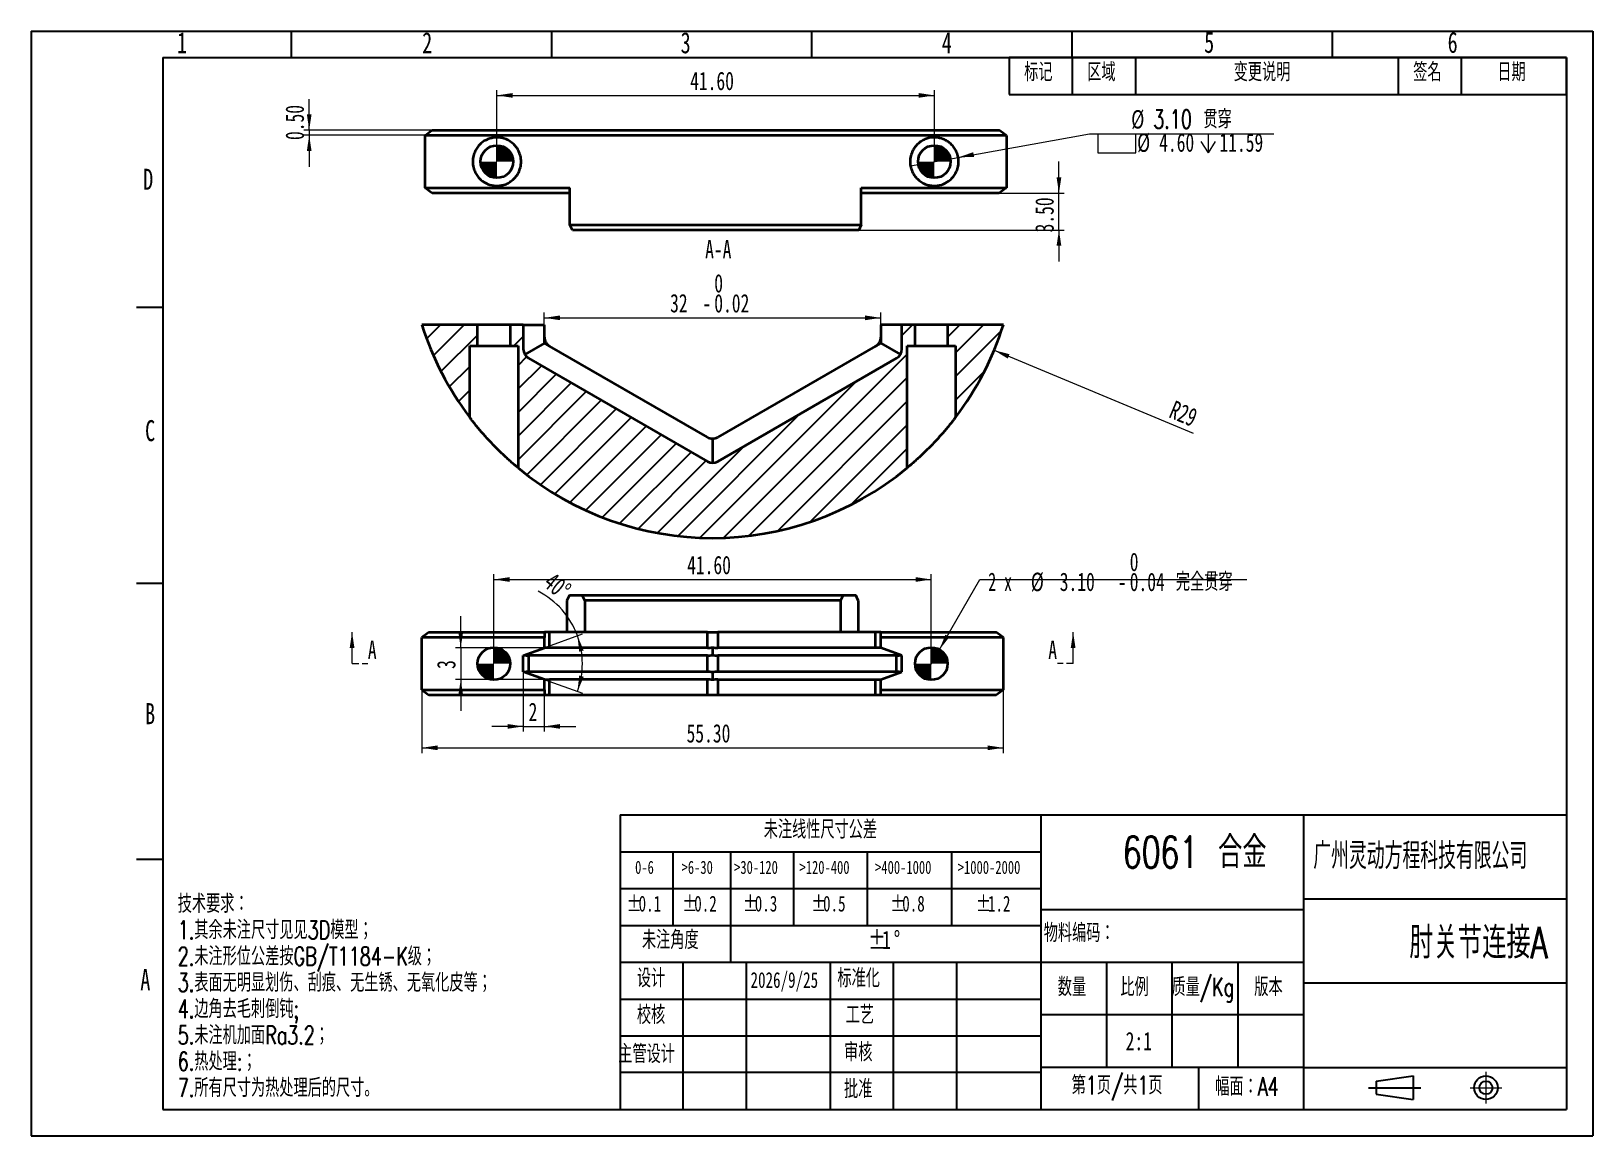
# Model space of a CAD drawing. Header units: millimetres. Extents: x 0 to 297, y 0 to 210.
import ezdxf

# ---------------------------------------------------------------- set-up
doc = ezdxf.new("R2010")
doc.units = ezdxf.units.MM
for name, pattern in [('SLD-中心线', [34.29, 30.48, -1.27, 1.27, -1.27]), ('SLD-实线', [0]), ('SLD-虚线', [1.905, 1.27, -0.635])]:
    doc.linetypes.add(name, pattern=pattern)
for name, color, linetype in [('中心线层', 1, 'SLD-中心线'), ('剖面线层', 133, 'SLD-实线'), ('尺寸线层', 83, 'SLD-实线'), ('文本', 7, 'SLD-实线'), ('细实线层', 7, 'SLD-实线')]:
    doc.layers.add(name, color=color, linetype=linetype)
doc.layers.add('粗实线层', color=7, linetype='SLD-实线', lineweight=35)
doc.styles.add('SLDTEXTSTYLE0', font='TXT', dxfattribs={"width": 0.7, "bigfont": 'bigfont'})
doc.styles.add('SLDTEXTSTYLE1', font='TXT', dxfattribs={"width": 0.7})
doc.styles.add('SLDTEXTSTYLE2', font='TXT', dxfattribs={"width": 0.616621, "bigfont": 'bigfont'})
doc.styles.add('SLDTEXTSTYLE3', font='TXT', dxfattribs={"width": 0.633333})
doc.dimstyles.new('SLDDIMSTYLE0', dxfattribs={"dimtxt": 3.5, "dimasz": 3, "dimexe": 0, "dimexo": 0.0625, "dimgap": 0.875, "dimtad": 0, "dimtih": 1, "dimtoh": 1, "dimlfac": 0.5, "dimrnd": 1e-09, "dimzin": 4, "dimdsep": 46, "dimtxsty": 'SLDTEXTSTYLE1', "dimblk1": 'NONE', "dimsah": 1, "dimcen": 0, "dimadec": 0, "dimazin": 1, "dimtol": 1, "dimtm": 0.04, "dimtfac": 1, "dimtmove": 0, "dimatfit": 3, "dimldrblk": 'NONE', "dimfxl": 0, "dimfrac": 2, "dimtolj": 1, "dimtzin": 0, "dimarcsym": 0})
doc.dimstyles.new('SLDDIMSTYLE1', dxfattribs={"dimtxt": 3.5, "dimasz": 3, "dimexe": 0, "dimexo": 0.0625, "dimgap": 0.875, "dimtad": 2, "dimlfac": 0.5, "dimrnd": 1e-09, "dimzin": 4, "dimdsep": 46, "dimtxsty": 'SLDTEXTSTYLE1', "dimsah": 1, "dimcen": 0.09, "dimadec": 0, "dimazin": 1, "dimtfac": 1, "dimtofl": 0, "dimtmove": 0, "dimatfit": 3, "dimfxl": 0, "dimfrac": 2, "dimtolj": 1, "dimtzin": 12, "dimarcsym": 0})
doc.dimstyles.new('SLDDIMSTYLE2', dxfattribs={"dimtxt": 3.5, "dimasz": 3, "dimexe": 0, "dimexo": 0.0625, "dimgap": 0.875, "dimtad": 2, "dimlfac": 0.5, "dimrnd": 1e-09, "dimzin": 12, "dimdsep": 46, "dimtxsty": 'SLDTEXTSTYLE1', "dimsah": 1, "dimcen": 0.09, "dimadec": 0, "dimazin": 3, "dimtfac": 1, "dimtmove": 0, "dimatfit": 0, "dimfxl": 0, "dimfrac": 2, "dimtolj": 1, "dimtzin": 12, "dimarcsym": 0})
doc.dimstyles.new('SLDDIMSTYLE3', dxfattribs={"dimtxt": 3.5, "dimasz": 3, "dimexe": 0, "dimexo": 0.0625, "dimgap": 0.875, "dimtad": 2, "dimdec": 4, "dimlfac": 0.5, "dimzin": 12, "dimdsep": 46, "dimtxsty": 'SLDTEXTSTYLE1', "dimsah": 1, "dimcen": 0.09, "dimazin": 3, "dimtfac": 1, "dimtofl": 0, "dimtmove": 0, "dimatfit": 3, "dimfxl": 0, "dimfrac": 2, "dimtolj": 1, "dimtzin": 12, "dimarcsym": 0})
doc.dimstyles.new('SLDDIMSTYLE4', dxfattribs={"dimtxt": 3.5, "dimasz": 3, "dimexe": 0, "dimexo": 0.0625, "dimgap": 0.875, "dimtad": 0, "dimtih": 1, "dimtoh": 1, "dimlfac": 0.5, "dimrnd": 1e-09, "dimzin": 4, "dimdsep": 46, "dimtxsty": 'SLDTEXTSTYLE1', "dimblk1": 'NONE', "dimsah": 1, "dimcen": 0, "dimadec": 0, "dimazin": 1, "dimtfac": 1, "dimtmove": 0, "dimatfit": 3, "dimldrblk": 'NONE', "dimfxl": 0, "dimfrac": 2, "dimtolj": 1, "dimtzin": 12, "dimarcsym": 0})
doc.dimstyles.new('SLDDIMSTYLE5', dxfattribs={"dimtxt": 3.5, "dimasz": 3, "dimexe": 0, "dimexo": 0.0625, "dimgap": 0.875, "dimtad": 2, "dimlfac": 0.5, "dimrnd": 1e-09, "dimzin": 4, "dimdsep": 46, "dimtxsty": 'SLDTEXTSTYLE1', "dimsah": 1, "dimcen": 0.09, "dimadec": 0, "dimazin": 1, "dimtfac": 1, "dimtmove": 0, "dimatfit": 0, "dimfxl": 0, "dimfrac": 2, "dimtolj": 1, "dimtzin": 12, "dimarcsym": 0})
doc.dimstyles.new('SLDDIMSTYLE6', dxfattribs={"dimtxt": 3.5, "dimasz": 3, "dimexe": 0, "dimexo": 0.0625, "dimgap": 0.875, "dimtad": 2, "dimlfac": 0.5, "dimrnd": 1e-09, "dimzin": 0, "dimdsep": 46, "dimtxsty": 'SLDTEXTSTYLE1', "dimsah": 1, "dimcen": 0.09, "dimadec": 0, "dimazin": 0, "dimtfac": 1, "dimtmove": 0, "dimatfit": 0, "dimfxl": 0, "dimfrac": 2, "dimtolj": 1, "dimtzin": 12, "dimarcsym": 0})
doc.dimstyles.new('SLDDIMSTYLE7', dxfattribs={"dimtxt": 3.5, "dimasz": 3, "dimexe": 0, "dimexo": 0.0625, "dimgap": 0.875, "dimtad": 2, "dimlfac": 0.5, "dimrnd": 1e-09, "dimzin": 12, "dimdsep": 46, "dimtxsty": 'SLDTEXTSTYLE1', "dimsah": 1, "dimcen": 0, "dimadec": 0, "dimazin": 3, "dimtfac": 1, "dimtofl": 0, "dimtmove": 0, "dimatfit": 3, "dimfxl": 0, "dimfrac": 2, "dimtolj": 1, "dimtzin": 12, "dimarcsym": 0})
doc.dimstyles.new('SLDDIMSTYLE8', dxfattribs={"dimtxt": 3.5, "dimasz": 3, "dimexe": 0, "dimexo": 0.0625, "dimgap": 0.875, "dimtad": 2, "dimlfac": 0.5, "dimrnd": 1e-09, "dimzin": 12, "dimdsep": 46, "dimtxsty": 'SLDTEXTSTYLE1', "dimsah": 1, "dimcen": 0.09, "dimadec": 0, "dimazin": 3, "dimtol": 1, "dimtm": 0.02, "dimtfac": 1, "dimtofl": 0, "dimtmove": 0, "dimatfit": 3, "dimfxl": 0, "dimfrac": 2, "dimtolj": 1, "dimarcsym": 0})

# ---------------------------------------------------------------- blocks, each defined once
blk = doc.blocks.new('SW_TABLEANNOTATION_0')
at = {"color": 0}
for p, q in [((0, 0), (0, -7)), ((0, 0), (12, 0)), ((0, 0), (0, -7)), ((106, 0), (0, 0)), ((12, 0), (12, -7)), ((12, 0), (24, 0)), ((24, 0), (24, -7)), ((24, 0), (74, 0)), ((74, 0), (74, -7)), ((74, 0), (86, 0)), ((86, 0), (86, -7)), ((86, 0), (106, 0)), ((106, 0), (106, -7)), ((106, -7), (106, 0)), ((0, -7), (12, -7)), ((0, -7), (106, -7)), ((12, -7), (24, -7)), ((24, -7), (74, -7)), ((74, -7), (86, -7)), ((86, -7), (106, -7))]:
    blk.add_line(p, q, dxfattribs=at)
at = {"color": 0, "char_height": 3.5, "attachment_point": 1, "style": 'SLDTEXTSTYLE0'}
for s, insert in [('标记', (2.85, -1.01)), ('区域', (14.85, -1.01)), ('变更说明', (42.7, -1.01)), ('签名', (76.85, -1.01)), ('日期', (92.85, -1.01))]:
    blk.add_mtext(s, dxfattribs=dict(at, insert=insert))
blk = doc.blocks.new('SW_TABLEANNOTATION_1')
at = {"color": 0}
for p, q in [((0, 0), (0, -7)), ((0, 0), (5, 0)), ((5, 0), (10, 0)), ((10, 0), (21, 0)), ((21, 0), (33, 0)), ((33, 0), (47, 0)), ((47, 0), (63, 0)), ((63, 0), (80, 0)), ((80, 0), (80, -7)), ((0, -7), (0, -14)), ((0, -7), (5, -7)), ((5, -7), (10, -7)), ((10, -7), (10, -14)), ((10, -7), (21, -7)), ((21, -7), (21, -14)), ((21, -7), (33, -7)), ((33, -7), (33, -14)), ((33, -7), (47, -7)), ((47, -7), (47, -14)), ((47, -7), (63, -7)), ((63, -7), (63, -14)), ((63, -7), (80, -7)), ((80, -7), (80, -14)), ((0, -14), (0, -21)), ((0, -14), (5, -14)), ((5, -14), (10, -14)), ((10, -14), (10, -21)), ((10, -14), (21, -14)), ((21, -14), (21, -21)), ((21, -14), (33, -14)), ((33, -14), (33, -21)), ((33, -14), (47, -14)), ((47, -14), (47, -21)), ((47, -14), (63, -14)), ((63, -14), (63, -21)), ((63, -14), (80, -14)), ((80, -14), (80, -21)), ((0, -21), (0, -28)), ((0, -21), (5, -21)), ((5, -21), (10, -21)), ((10, -21), (21, -21)), ((21, -21), (21, -28)), ((21, -21), (21, -28)), ((21, -21), (33, -21)), ((33, -21), (47, -21)), ((47, -21), (63, -21)), ((63, -21), (80, -21)), ((80, -21), (80, -28)), ((0, -28), (5, -28)), ((5, -28), (10, -28)), ((10, -28), (21, -28)), ((21, -28), (33, -28)), ((33, -28), (47, -28)), ((47, -28), (63, -28)), ((63, -28), (80, -28))]:
    blk.add_line(p, q, dxfattribs=at)
at = {"color": 0, "attachment_point": 1}
for s, insert, char_height, style in [('未注线性尺寸公差', (27.32, -1.01), 3.5, 'SLDTEXTSTYLE0'), ('0-6', (2.85, -8.72), 2.5, 'SLDTEXTSTYLE1'), ('>6-30', (11.69, -8.72), 2.5, 'SLDTEXTSTYLE1'), ('>30-120', (21.68, -8.72), 2.5, 'SLDTEXTSTYLE1'), ('>120-400', (34.12, -8.72), 2.5, 'SLDTEXTSTYLE1'), ('>400-1000', (48.5, -8.72), 2.5, 'SLDTEXTSTYLE1'), ('>1000-2000', (64.22, -8.72), 2.5, 'SLDTEXTSTYLE1'), ('%%p', (1.25, -15.37), 3, 'SLDTEXTSTYLE1'), ('0.1', (3.52, -15.37), 3, 'SLDTEXTSTYLE1'), ('%%p', (11.84, -15.37), 3, 'SLDTEXTSTYLE1'), ('0.2', (14.1, -15.37), 3, 'SLDTEXTSTYLE1'), ('%%p', (23.34, -15.37), 3, 'SLDTEXTSTYLE1'), ('0.3', (25.61, -15.37), 3, 'SLDTEXTSTYLE1'), ('%%p', (36.34, -15.37), 3, 'SLDTEXTSTYLE1'), ('0.5', (38.6, -15.37), 3, 'SLDTEXTSTYLE1'), ('%%p', (51.4, -15.37), 3, 'SLDTEXTSTYLE1'), ('0.8', (53.66, -15.37), 3, 'SLDTEXTSTYLE1'), ('%%p', (67.69, -15.37), 3, 'SLDTEXTSTYLE1'), ('1.2', (69.96, -15.37), 3, 'SLDTEXTSTYLE1'), ('未注角度', (4.16, -22.01), 3.5, 'SLDTEXTSTYLE0'), ('%%p', (47.19, -22.01), 3.5, 'SLDTEXTSTYLE1'), ('1', (49.84, -22.01), 3.5, 'SLDTEXTSTYLE1'), ('%%d', (52.04, -22.01), 3.5, 'SLDTEXTSTYLE1')]:
    blk.add_mtext(s, dxfattribs=dict(at, insert=insert, char_height=char_height, style=style))
blk = doc.blocks.new('_D')
at = {"layer": '尺寸线层', "linetype": 'SLD-实线', "lineweight": 18}
for p, q in [((172.75, 92.44), (180.43, 105.74)), ((180.43, 105.74), (231.21, 105.74)), ((169.64, 87.08), (172.75, 92.44))]:
    blk.add_line(p, q, dxfattribs=at)
blk.add_solid([(172.75, 92.44), (174.64, 94.82), (173.86, 95.27)], dxfattribs=at)
at = {"layer": '尺寸线层', "linetype": 'SLD-实线', "lineweight": 18, "char_height": 3.5, "attachment_point": 1}
for s, insert, style in [('0', (208.93, 110.86), 'SLDTEXTSTYLE1'), ('2 x', (182.02, 107.08), 'SLDTEXTSTYLE3'), ('%%c', (190.12, 107.06), 'SLDTEXTSTYLE1'), ('3.10', (195.62, 107.08), 'SLDTEXTSTYLE1'), ('0.04', (208.93, 107.06), 'SLDTEXTSTYLE1'), ('完全贯穿', (217.71, 107.08), 'SLDTEXTSTYLE0'), ('-', (206.67, 107.06), 'SLDTEXTSTYLE1')]:
    blk.add_mtext(s, dxfattribs=dict(at, insert=insert, style=style))
blk = doc.blocks.new('_None')
blk = doc.blocks.new('_D_1')
at = {"layer": '尺寸线层', "linetype": 'SLD-实线', "lineweight": 18}
for p, q in [((74.29, 84.76), (74.29, 72.76)), ((184.89, 84.76), (184.89, 72.76)), ((74.29, 73.76), (184.89, 73.76))]:
    blk.add_line(p, q, dxfattribs=at)
for points in [[(74.29, 73.76), (77.29, 73.31), (77.29, 74.21)], [(184.89, 73.76), (181.89, 74.21), (181.89, 73.31)]]:
    blk.add_solid(points, dxfattribs=at)
at = {"layer": '尺寸线层', "linetype": 'SLD-实线', "lineweight": 18, "insert": (124.64, 78.27), "char_height": 3.5, "attachment_point": 1, "style": 'SLDTEXTSTYLE1'}
blk.add_mtext('55.30', dxfattribs=at)
blk = doc.blocks.new('_D_2')
at = {"layer": '尺寸线层', "linetype": 'SLD-实线', "lineweight": 18}
for p, q in [((81.69, 92.76), (81.69, 98.76)), ((98.59, 92.76), (80.69, 92.76)), ((81.69, 92.76), (81.69, 86.76)), ((98.59, 86.76), (80.69, 86.76)), ((81.69, 86.76), (81.69, 80.76))]:
    blk.add_line(p, q, dxfattribs=at)
for points in [[(81.69, 92.76), (82.14, 95.76), (81.24, 95.76)], [(81.69, 86.76), (81.24, 83.76), (82.14, 83.76)]]:
    blk.add_solid(points, dxfattribs=at)
at = {"layer": '尺寸线层', "linetype": 'SLD-实线', "lineweight": 18, "insert": (77.18, 88.76), "char_height": 3.5, "attachment_point": 1, "rotation": 90, "style": 'SLDTEXTSTYLE1'}
blk.add_mtext('3', dxfattribs=at)
blk = doc.blocks.new('_D_3')
at = {"layer": '尺寸线层', "linetype": 'SLD-实线', "lineweight": 18}
for p, q in [((97.59, 92.76), (104.84, 95.4)), ((97.59, 86.76), (104.84, 84.12))]:
    blk.add_line(p, q, dxfattribs=at)
for start, end in [(20, 62.8783), (340, 20)]:
    blk.add_arc((89.35, 89.76), 15.48, start, end, dxfattribs=at)
for points in [[(103.9, 95.05), (104.21, 92.04), (105.08, 92.26)], [(103.9, 84.46), (105.08, 87.26), (104.21, 87.48)]]:
    blk.add_solid(points, dxfattribs=at)
at = {"layer": '尺寸线层', "linetype": 'SLD-实线', "lineweight": 18, "insert": (99.44, 107.35), "char_height": 3.5, "attachment_point": 1, "rotation": 320.5832, "style": 'SLDTEXTSTYLE1'}
blk.add_mtext('40°', dxfattribs=at)
blk = doc.blocks.new('_D_4')
at = {"layer": '尺寸线层', "linetype": 'SLD-实线', "lineweight": 18}
for p, q in [((93.59, 88.21), (93.59, 76.83)), ((97.59, 86.76), (97.59, 76.83)), ((93.59, 77.83), (87.59, 77.83)), ((93.59, 77.83), (97.59, 77.83)), ((97.59, 77.83), (103.59, 77.83))]:
    blk.add_line(p, q, dxfattribs=at)
for points in [[(93.59, 77.83), (90.59, 78.28), (90.59, 77.38)], [(97.59, 77.83), (100.59, 77.38), (100.59, 78.28)]]:
    blk.add_solid(points, dxfattribs=at)
at = {"layer": '尺寸线层', "linetype": 'SLD-实线', "lineweight": 18, "insert": (94.59, 82.34), "char_height": 3.5, "attachment_point": 1, "style": 'SLDTEXTSTYLE1'}
blk.add_mtext('2', dxfattribs=at)
blk = doc.blocks.new('_D_5')
at = {"layer": '尺寸线层', "linetype": 'SLD-实线', "lineweight": 18}
for p, q in [((87.99, 89.76), (87.99, 106.76)), ((87.99, 105.76), (171.19, 105.76)), ((171.19, 89.76), (171.19, 106.76))]:
    blk.add_line(p, q, dxfattribs=at)
for points in [[(87.99, 105.76), (90.99, 105.31), (90.99, 106.21)], [(171.19, 105.76), (168.19, 106.21), (168.19, 105.31)]]:
    blk.add_solid(points, dxfattribs=at)
at = {"layer": '尺寸线层', "linetype": 'SLD-实线', "lineweight": 18, "insert": (124.75, 110.27), "char_height": 3.5, "attachment_point": 1, "style": 'SLDTEXTSTYLE1'}
blk.add_mtext('41.60', dxfattribs=at)
blk = doc.blocks.new('SW_DOWELSYMBOL_0')
at = {"layer": '剖面线层'}
h = blk.add_hatch(color=256, dxfattribs=at)
edge = h.paths.add_edge_path(flags=0)
edge.add_arc((0, 0), 3.1, 0, 90)
edge.add_line((0, 3.1), (0, 0))
edge.add_line((0, 0), (3.1, 0))
h = blk.add_hatch(color=256, dxfattribs=at)
edge = h.paths.add_edge_path(flags=0)
edge.add_arc((0, 0), 3.1, 180, 270)
edge.add_line((0, -3.1), (0, 0))
edge.add_line((0, 0), (-3.1, 0))
at = {"color": 0, "linetype": 'Continuous', "lineweight": 0}
blk.add_circle((0, 0), 3.1, dxfattribs=at)
blk = doc.blocks.new('SW_DOWELSYMBOL_1')
at = {"layer": '剖面线层'}
h = blk.add_hatch(color=256, dxfattribs=at)
edge = h.paths.add_edge_path(flags=0)
edge.add_arc((0, 0), 3.1, 0, 90)
edge.add_line((0, 3.1), (0, 0))
edge.add_line((0, 0), (3.1, 0))
h = blk.add_hatch(color=256, dxfattribs=at)
edge = h.paths.add_edge_path(flags=0)
edge.add_arc((0, 0), 3.1, 180, 270)
edge.add_line((0, -3.1), (0, 0))
edge.add_line((0, 0), (-3.1, 0))
at = {"color": 0, "linetype": 'Continuous', "lineweight": 0}
blk.add_circle((0, 0), 3.1, dxfattribs=at)
blk = doc.blocks.new('SW_SYMBOL_HOLE_SPOT')
at = {"layer": '尺寸线层', "color": 0, "linetype": 'SLD-实线', "lineweight": 18}
for p, q in [((0, 875), (0, 75)), ((1600, 75), (1600, 875)), ((0, 75), (1600, 75))]:
    blk.add_line(p, q, dxfattribs=at)
blk = doc.blocks.new('SW_SYMBOL_HOLE_DEPTH')
at = {"layer": '尺寸线层', "color": 0, "linetype": 'SLD-实线', "lineweight": 18}
for p, q in [((0, 875), (800, 875)), ((400, 875), (400, 75)), ((100, 555), (400, 75)), ((700, 555), (400, 75))]:
    blk.add_line(p, q, dxfattribs=at)
blk = doc.blocks.new('_D_6')
at = {"layer": '尺寸线层', "linetype": 'SLD-实线', "lineweight": 18}
for p, q in [((176.29, 186.02), (201.26, 190.52)), ((201.26, 190.52), (236.35, 190.52)), ((167.24, 184.39), (176.29, 186.02))]:
    blk.add_line(p, q, dxfattribs=at)
blk.add_solid([(176.29, 186.02), (179.33, 186.11), (179.17, 187)], dxfattribs=at)
at = {"layer": '尺寸线层', "linetype": 'SLD-实线', "lineweight": 18, "xscale": 0.004511737089201878, "yscale": 0.004511737089201878, "zscale": 0.004511737089201878}
for name, p in [('SW_SYMBOL_HOLE_SPOT', (202.85, 186.56)), ('SW_SYMBOL_HOLE_DEPTH', (222.02, 186.56))]:
    blk.add_blockref(name, p, dxfattribs=at)
at = {"layer": '尺寸线层', "linetype": 'SLD-实线', "lineweight": 18, "char_height": 3.5, "attachment_point": 1}
for s, insert, style in [('%%c', (209.22, 195), 'SLDTEXTSTYLE1'), ('3.10 贯穿', (213.41, 195.03), 'SLDTEXTSTYLE0'), ('%%c', (210.34, 190.57), 'SLDTEXTSTYLE1'), ('4.60', (214.53, 190.59), 'SLDTEXTSTYLE1'), ('11.59', (225.99, 190.59), 'SLDTEXTSTYLE1')]:
    blk.add_mtext(s, dxfattribs=dict(at, insert=insert, style=style))
blk = doc.blocks.new('_D_7')
at = {"layer": '尺寸线层', "linetype": 'SLD-实线', "lineweight": 18}
for p, q in [((88.57, 185.21), (88.57, 198.8)), ((88.57, 197.8), (171.77, 197.8)), ((171.77, 185.21), (171.77, 198.8))]:
    blk.add_line(p, q, dxfattribs=at)
for points in [[(88.57, 197.8), (91.57, 197.35), (91.57, 198.25)], [(171.77, 197.8), (168.77, 198.25), (168.77, 197.35)]]:
    blk.add_solid(points, dxfattribs=at)
at = {"layer": '尺寸线层', "linetype": 'SLD-实线', "lineweight": 18, "insert": (125.32, 202.31), "char_height": 3.5, "attachment_point": 1, "style": 'SLDTEXTSTYLE1'}
blk.add_mtext('41.60', dxfattribs=at)
blk = doc.blocks.new('_D_8')
at = {"layer": '尺寸线层', "linetype": 'SLD-实线', "lineweight": 18}
for p, q in [((195.47, 179.21), (195.47, 185.21)), ((184.08, 179.21), (196.47, 179.21)), ((195.47, 172.21), (195.47, 179.21)), ((157.38, 172.21), (196.47, 172.21)), ((195.47, 172.21), (195.47, 166.21))]:
    blk.add_line(p, q, dxfattribs=at)
for points in [[(195.47, 179.21), (195.92, 182.21), (195.02, 182.21)], [(195.47, 172.21), (195.02, 169.21), (195.92, 169.21)]]:
    blk.add_solid(points, dxfattribs=at)
at = {"layer": '尺寸线层', "linetype": 'SLD-实线', "lineweight": 18, "insert": (190.96, 171.75), "char_height": 3.5, "attachment_point": 1, "rotation": 90, "style": 'SLDTEXTSTYLE1'}
blk.add_mtext('3.50', dxfattribs=at)
blk = doc.blocks.new('_D_9')
at = {"layer": '尺寸线层', "linetype": 'SLD-实线', "lineweight": 18}
for p, q in [((52.87, 191.21), (52.87, 197.09)), ((76.25, 191.21), (51.87, 191.21)), ((74.87, 190.21), (51.87, 190.21)), ((52.87, 191.21), (52.87, 190.21)), ((52.87, 190.21), (52.87, 184.21))]:
    blk.add_line(p, q, dxfattribs=at)
for points in [[(52.87, 191.21), (53.32, 194.21), (52.42, 194.21)], [(52.87, 190.21), (52.42, 187.21), (53.32, 187.21)]]:
    blk.add_solid(points, dxfattribs=at)
at = {"layer": '尺寸线层', "linetype": 'SLD-实线', "lineweight": 18, "insert": (48.36, 189.32), "char_height": 3.5, "attachment_point": 1, "rotation": 90, "style": 'SLDTEXTSTYLE1'}
blk.add_mtext('0.50', dxfattribs=at)
blk = doc.blocks.new('SW_DOWELSYMBOL_2')
at = {"layer": '剖面线层'}
h = blk.add_hatch(color=256, dxfattribs=at)
edge = h.paths.add_edge_path(flags=0)
edge.add_arc((0, 0), 3.1, 0, 90)
edge.add_line((0, 3.1), (0, 0))
edge.add_line((0, 0), (3.1, 0))
h = blk.add_hatch(color=256, dxfattribs=at)
edge = h.paths.add_edge_path(flags=0)
edge.add_arc((0, 0), 3.1, 180, 270)
edge.add_line((0, -3.1), (0, 0))
edge.add_line((0, 0), (-3.1, 0))
at = {"color": 0, "linetype": 'Continuous', "lineweight": 0}
blk.add_circle((0, 0), 3.1, dxfattribs=at)
blk = doc.blocks.new('SW_DOWELSYMBOL_3')
at = {"layer": '剖面线层'}
h = blk.add_hatch(color=256, dxfattribs=at)
edge = h.paths.add_edge_path(flags=0)
edge.add_arc((0, 0), 3.1, 0, 90)
edge.add_line((0, 3.1), (0, 0))
edge.add_line((0, 0), (3.1, 0))
h = blk.add_hatch(color=256, dxfattribs=at)
edge = h.paths.add_edge_path(flags=0)
edge.add_arc((0, 0), 3.1, 180, 270)
edge.add_line((0, -3.1), (0, 0))
edge.add_line((0, 0), (-3.1, 0))
at = {"color": 0, "linetype": 'Continuous', "lineweight": 0}
blk.add_circle((0, 0), 3.1, dxfattribs=at)
blk = doc.blocks.new('_D_10')
at = {"layer": '尺寸线层', "linetype": 'SLD-实线', "lineweight": 18}
blk.add_line((183.13, 149.34), (221.01, 133.56), dxfattribs=at)
blk.add_solid([(183.13, 149.34), (185.73, 147.77), (186.07, 148.6)], dxfattribs=at)
at = {"layer": '尺寸线层', "linetype": 'SLD-实线', "lineweight": 18, "insert": (217.53, 139.89), "char_height": 3.5, "attachment_point": 1, "rotation": 337.3798, "style": 'SLDTEXTSTYLE1'}
blk.add_mtext('R29', dxfattribs=at)
blk = doc.blocks.new('_D_11')
at = {"layer": '尺寸线层', "linetype": 'SLD-实线', "lineweight": 18}
for p, q in [((97.59, 154.16), (97.59, 156.51)), ((97.59, 155.51), (161.59, 155.51)), ((161.59, 154.16), (161.59, 156.51))]:
    blk.add_line(p, q, dxfattribs=at)
for points in [[(97.59, 155.51), (100.59, 155.06), (100.59, 155.96)], [(161.59, 155.51), (158.59, 155.96), (158.59, 155.06)]]:
    blk.add_solid(points, dxfattribs=at)
at = {"layer": '尺寸线层', "linetype": 'SLD-实线', "lineweight": 18, "char_height": 3.5, "attachment_point": 1, "style": 'SLDTEXTSTYLE1'}
for s, insert in [('0', (129.91, 163.83)), ('32', (121.51, 160.05)), ('-', (127.64, 160.03)), ('0.02', (129.91, 160.03))]:
    blk.add_mtext(s, dxfattribs=dict(at, insert=insert))

msp = doc.modelspace()

# ---------------------------------------------------------------- hatches: boundary and pattern name
at = {"layer": '剖面线层'}
h = msp.add_hatch(dxfattribs=at)
h.set_pattern_fill('ANSI31', color=256, angle=3e-322, style=0)
edge = h.paths.add_edge_path(flags=0)
edge.add_line((84.89408, 150.15834), (84.89408, 154.15834))
edge.add_line((84.89408, 154.15834), (74.29408, 154.15834))
edge.add_arc((129.59408, 171.64863), 58, 197.5511204, 217.1979335)
edge.add_line((83.39408, 136.58355), (83.39408, 150.15834))
edge.add_line((83.39408, 150.15834), (84.89408, 150.15834))
h = msp.add_hatch(dxfattribs=at)
h.set_pattern_fill('ANSI31', color=256, angle=3e-322, style=0)
edge = h.paths.add_edge_path(flags=0)
edge.add_line((92.59408, 150.15834), (92.59408, 126.9832))
edge.add_arc((129.59408, 171.64863), 58, 230.3622856, 309.6377144)
edge.add_line((166.59408, 126.9832), (166.59408, 150.15834))
edge.add_line((166.59408, 150.15834), (168.09408, 150.15834))
edge.add_line((168.09408, 150.15834), (168.09408, 154.15834))
edge.add_line((168.09408, 154.15834), (165.59408, 154.15834))
edge.add_line((165.59408, 154.15834), (165.59408, 149.54894))
edge.add_arc((163.59408, 149.54894), 2, 300, 360, ccw=False)
edge.add_line((164.59408, 147.81689), (130.59408, 128.18698))
edge.add_arc((129.59408, 129.91903), 2, 240, 300, ccw=False)
edge.add_line((128.59408, 128.18698), (94.59408, 147.81689))
edge.add_arc((95.59408, 149.54894), 2, 180, 240, ccw=False)
edge.add_line((93.59408, 149.54894), (93.59408, 154.15834))
edge.add_line((93.59408, 154.15834), (91.09408, 154.15834))
edge.add_line((91.09408, 154.15834), (91.09408, 150.15834))
edge.add_line((91.09408, 150.15834), (92.59408, 150.15834))
h = msp.add_hatch(dxfattribs=at)
h.set_pattern_fill('ANSI31', color=256, angle=3e-322, style=0)
edge = h.paths.add_edge_path(flags=0)
edge.add_arc((129.59408, 171.64863), 58, 322.8020665, 342.4488796)
edge.add_line((184.89408, 154.15834), (174.29408, 154.15834))
edge.add_line((174.29408, 154.15834), (174.29408, 150.15834))
edge.add_line((174.29408, 150.15834), (175.79408, 150.15834))
edge.add_line((175.79408, 150.15834), (175.79408, 136.58355))

# ---------------------------------------------------------------- linework, layer by layer
for p, q in [((0, 210), (297, 210)), ((0, 210), (0, 0)), ((49.5, 205), (49.5, 210)), ((99, 205), (99, 210)), ((148.5, 205), (148.5, 210)), ((198, 205), (198, 210)), ((247.5, 205), (247.5, 210)), ((297, 210), (297, 0)), ((25, 205), (25, 5)), ((25, 205), (292, 205)), ((292, 205), (292, 5)), ((25, 157.5), (20, 157.5)), ((25, 105), (20, 105)), ((112, 61), (292, 61)), ((112, 61), (112, 5)), ((192, 61), (192, 5)), ((242, 61), (242, 5)), ((25, 52.5), (20, 52.5)), ((292, 45), (242, 45)), ((192, 43), (242, 43)), ((112, 33), (192, 33)), ((124, 5), (124, 33)), ((136, 33), (136, 5)), ((152, 5), (152, 33)), ((164, 5), (164, 33)), ((176, 33), (176, 5)), ((192, 33), (242, 33)), ((204.5, 33), (204.5, 13)), ((217, 13), (217, 33)), ((229.5, 33), (229.5, 13)), ((292, 29), (242, 29)), ((112, 26), (192, 26)), ((242, 23), (192, 23)), ((112, 19), (192, 19)), ((192, 12), (112, 12)), ((242, 13), (192, 13)), ((222, 13), (222, 5)), ((242, 13), (292, 13)), ((254.32626, 9.13429), (264.32626, 9.13429)), ((255.82626, 10.38429), (262.82626, 11.38429)), ((255.82626, 10.38429), (255.82626, 7.88429)), ((262.82626, 11.38429), (262.82626, 6.88429)), ((255.82626, 7.88429), (262.82626, 6.88429)), ((25, 5), (292, 5)), ((0, 0), (297, 0))]:
    msp.add_line(p, q)
for radius in [2.25, 1.25]:
    msp.add_circle((276.68078, 9.13429), radius)
at = {"layer": '中心线层', "linetype": 'SLD-中心线', "lineweight": 18}
for p, q in [((276.68078, 12.13429), (276.68078, 6.13429)), ((273.68078, 9.13429), (279.68078, 9.13429))]:
    msp.add_line(p, q, dxfattribs=at)
at = {"layer": '粗实线层', "linetype": 'SLD-实线', "lineweight": 35}
for p, q in [((185.46714, 190.20534), (74.86714, 190.20534)), ((74.86714, 190.20534), (74.86714, 180.20534)), ((76.24952, 191.20534), (184.08476, 191.20534)), ((185.46714, 190.20534), (185.46714, 180.20534)), ((74.86714, 180.20534), (102.45702, 180.20534)), ((102.45702, 179.20534), (76.24952, 179.20534)), ((102.45702, 173.20534), (102.45702, 180.20534)), ((157.87726, 180.20534), (185.46714, 180.20534)), ((157.87726, 173.20534), (157.87726, 180.20534)), ((184.08476, 179.20534), (157.87726, 179.20534)), ((102.95335, 172.20534), (102.45702, 173.20534)), ((102.45702, 173.20534), (157.87726, 173.20534)), ((157.87726, 173.20534), (157.38093, 172.20534)), ((157.38093, 172.20534), (102.95335, 172.20534)), ((84.89408, 154.15834), (74.29408, 154.15834)), ((84.89408, 150.15834), (84.89408, 154.15834)), ((91.09408, 154.15834), (84.89408, 154.15834)), ((91.09408, 154.15834), (91.09408, 150.15834)), ((93.59408, 154.15834), (91.09408, 154.15834)), ((93.59408, 154.15834), (93.59408, 149.54894)), ((93.59408, 154.15834), (97.59408, 154.15834)), ((97.59408, 151.85834), (97.59408, 154.15834)), ((97.59408, 150.70364), (97.59408, 151.85834)), ((161.59408, 154.15834), (161.59408, 151.85834)), ((165.59408, 154.15834), (161.59408, 154.15834)), ((161.59408, 151.85834), (161.59408, 150.70364)), ((165.59408, 149.54894), (165.59408, 154.15834)), ((168.09408, 154.15834), (165.59408, 154.15834)), ((168.09408, 150.15834), (168.09408, 154.15834)), ((174.29408, 154.15834), (168.09408, 154.15834)), ((174.29408, 154.15834), (174.29408, 150.15834)), ((184.89408, 154.15834), (174.29408, 154.15834)), ((83.39408, 136.58355), (83.39408, 150.15834)), ((83.39408, 150.15834), (84.89408, 150.15834)), ((84.89408, 150.15834), (91.09408, 150.15834)), ((91.09408, 150.15834), (92.59408, 150.15834)), ((92.59408, 150.15834), (92.59408, 126.9832)), ((97.59408, 150.70364), (93.86203, 148.54894)), ((97.86203, 150.85834), (97.59408, 150.70364)), ((98.59408, 150.12629), (97.59408, 150.70364)), ((128.59408, 132.80579), (98.59408, 150.12629)), ((160.59408, 150.12629), (130.59408, 132.80579)), ((161.59408, 150.70364), (160.59408, 150.12629)), ((161.32613, 150.85834), (161.59408, 150.70364)), ((161.59408, 150.70364), (165.32613, 148.54894)), ((166.59408, 126.9832), (166.59408, 150.15834)), ((166.59408, 150.15834), (168.09408, 150.15834)), ((168.09408, 150.15834), (174.29408, 150.15834)), ((174.29408, 150.15834), (175.79408, 150.15834)), ((175.79408, 150.15834), (175.79408, 136.58355)), ((94.59408, 147.81689), (128.59408, 128.18698)), ((130.59408, 128.18698), (164.59408, 147.81689)), ((129.59408, 132.53784), (129.59408, 127.91903)), ((102.3803, 102.75907), (101.88397, 101.75907)), ((101.88397, 101.75907), (101.88397, 95.75907)), ((102.3803, 102.75907), (104.78326, 102.75907)), ((104.78326, 102.75907), (154.40491, 102.75907)), ((105.27947, 101.75907), (104.78326, 102.75907)), ((153.90869, 101.75907), (105.27947, 101.75907)), ((105.27947, 101.75907), (105.27947, 95.75907)), ((154.40491, 102.75907), (153.90869, 101.75907)), ((153.90869, 101.75907), (153.90869, 95.75907)), ((154.40491, 102.75907), (156.80787, 102.75907)), ((157.3042, 101.75907), (156.80787, 102.75907)), ((157.3042, 101.75907), (157.3042, 95.75907)), ((75.67647, 95.75907), (97.59408, 95.75907)), ((97.59408, 95.75907), (97.59408, 94.75907)), ((98.59408, 95.75907), (97.59408, 95.75907)), ((98.59408, 92.75907), (98.59408, 95.75907)), ((128.59408, 95.75907), (98.59408, 95.75907)), ((128.59408, 92.75907), (128.59408, 95.75907)), ((128.59408, 95.75907), (130.59408, 95.75907)), ((130.59408, 95.75907), (130.59408, 92.75907)), ((160.59408, 95.75907), (130.59408, 95.75907)), ((160.59408, 92.75907), (160.59408, 95.75907)), ((161.59408, 95.75907), (160.59408, 95.75907)), ((161.59408, 95.75907), (183.5117, 95.75907)), ((161.59408, 94.75907), (161.59408, 95.75907)), ((97.59408, 94.75907), (74.29408, 94.75907)), ((74.29408, 84.75907), (74.29408, 94.75907)), ((93.59408, 91.30319), (97.59408, 92.75907)), ((97.59408, 92.75907), (97.59408, 94.75907)), ((97.86203, 92.75907), (97.59408, 92.75907)), ((98.59408, 92.75907), (97.86203, 92.75907)), ((128.59408, 92.75907), (98.59408, 92.75907)), ((129.59408, 92.8566), (129.59408, 91.40072)), ((160.59408, 92.75907), (130.59408, 92.75907)), ((161.32613, 92.75907), (160.59408, 92.75907)), ((161.59408, 92.75907), (161.32613, 92.75907)), ((184.89408, 94.75907), (161.59408, 94.75907)), ((161.59408, 92.75907), (161.59408, 94.75907)), ((165.59408, 91.30319), (161.59408, 92.75907)), ((184.89408, 84.75907), (184.89408, 94.75907)), ((93.59408, 88.21495), (93.59408, 91.30319)), ((128.59408, 91.30319), (94.59408, 91.30319)), ((94.59408, 91.30319), (94.59408, 88.21495)), ((128.59408, 88.21495), (128.59408, 91.30319)), ((164.59408, 91.30319), (130.59408, 91.30319)), ((130.59408, 91.30319), (130.59408, 88.21495)), ((164.59408, 88.21495), (164.59408, 91.30319)), ((165.59408, 88.21495), (165.59408, 91.30319)), ((97.59408, 86.75907), (93.59408, 88.21495)), ((128.59408, 88.21495), (94.59408, 88.21495)), ((97.59408, 84.75907), (97.59408, 86.75907)), ((97.59408, 86.75907), (97.86203, 86.75907)), ((97.86203, 86.75907), (98.59408, 86.75907)), ((98.59408, 83.75907), (98.59408, 86.75907)), ((128.59408, 86.75907), (98.59408, 86.75907)), ((128.59408, 83.75907), (128.59408, 86.75907)), ((129.59408, 88.11743), (129.59408, 86.66155)), ((164.59408, 88.21495), (130.59408, 88.21495)), ((130.59408, 86.75907), (160.59408, 86.75907)), ((130.59408, 86.75907), (130.59408, 83.75907)), ((160.59408, 83.75907), (160.59408, 86.75907)), ((160.59408, 86.75907), (161.32613, 86.75907)), ((161.32613, 86.75907), (161.59408, 86.75907)), ((161.59408, 86.75907), (165.59408, 88.21495)), ((161.59408, 84.75907), (161.59408, 86.75907)), ((74.29408, 84.75907), (97.59408, 84.75907)), ((97.59408, 83.75907), (75.67647, 83.75907)), ((97.59408, 84.75907), (97.59408, 83.75907)), ((98.59408, 83.75907), (97.59408, 83.75907)), ((128.59408, 83.75907), (98.59408, 83.75907)), ((130.59408, 83.75907), (128.59408, 83.75907)), ((160.59408, 83.75907), (130.59408, 83.75907)), ((161.59408, 83.75907), (160.59408, 83.75907)), ((161.59408, 84.75907), (184.89408, 84.75907)), ((161.59408, 83.75907), (161.59408, 84.75907)), ((183.5117, 83.75907), (161.59408, 83.75907))]:
    msp.add_line(p, q, dxfattribs=at)
for centre in [(88.56714, 185.20534), (171.76714, 185.20534), (87.99408, 89.75907), (171.19408, 89.75907)]:
    msp.add_circle(centre, 3.1, dxfattribs=at)
for centre, radius, start, end in [((129.59408, 171.64863), 58, 197.5511204, 217.1979335), ((99.59408, 151.85834), 2, 180, 210), ((159.59408, 151.85834), 2, 330, 0), ((129.59408, 171.64863), 58, 322.8020665, 342.4488796), ((95.59408, 149.54894), 2, 180, 240), ((99.59408, 151.85834), 2, 210, 240), ((159.59408, 151.85834), 2, 300, 330), ((163.59408, 149.54894), 2, 300, 0), ((129.59408, 134.53784), 2, 240, 270), ((129.59408, 134.53784), 2, 270, 300), ((129.59408, 129.91903), 2, 240, 300), ((129.59408, 171.64863), 58, 230.3622856, 309.6377144)]:
    msp.add_arc(centre, radius, start, end, dxfattribs=at)
for centre, major_axis, start_param, end_param in [((129.59408, 93.48701), (1.99626, 0.4018), 4.127664394, 4.651263169), ((129.59408, 93.48701), (1.99626, -0.4018), 4.773514791, 5.297113567), ((95.59408, 92.03113), (1.99626, 0.4018), 3.604065618, 4.127664394), ((129.59408, 92.03113), (1.99626, 0.4018), 4.127664394, 4.651263169), ((129.59408, 92.03113), (1.99626, -0.4018), 4.773514791, 5.297113567), ((163.59408, 92.03113), (1.99626, -0.4018), 5.297113567, 5.820712343), ((95.59408, 87.48701), (1.99626, -0.4018), 2.155520913, 2.679119689), ((129.59408, 87.48701), (1.99626, -0.4018), 1.631922138, 2.155520913), ((129.59408, 86.03113), (1.99626, -0.4018), 1.631922138, 2.155520913), ((129.59408, 87.48701), (1.99626, 0.4018), 0.98607174, 1.509670516), ((129.59408, 86.03113), (1.99626, 0.4018), 0.98607174, 1.509670516), ((163.59408, 87.48701), (1.99626, 0.4018), 0.462472965, 0.98607174)]:
    msp.add_ellipse(centre, major_axis=major_axis, ratio=0.304069606, start_param=start_param, end_param=end_param, dxfattribs=at)
for points in [[(74.86714, 190.20534), (75.32496, 190.54072), (75.78574, 190.87409), (76.24952, 191.20534)], [(185.46714, 190.20534), (185.00932, 190.54072), (184.54854, 190.87409), (184.08476, 191.20534)], [(76.24952, 179.20534), (75.78574, 179.5366), (75.32496, 179.86997), (74.86714, 180.20534)], [(185.46714, 180.20534), (185.00932, 179.86997), (184.54854, 179.5366), (184.08476, 179.20534)], [(75.67647, 95.75907), (75.21268, 95.42782), (74.7519, 95.09445), (74.29408, 94.75907)], [(184.89408, 94.75907), (184.43626, 95.09445), (183.97549, 95.42782), (183.5117, 95.75907)], [(74.29408, 84.75907), (74.7519, 84.4237), (75.21268, 84.09032), (75.67647, 83.75907)], [(184.89408, 84.75907), (184.43626, 84.4237), (183.97549, 84.09032), (183.5117, 83.75907)]]:
    msp.add_open_spline(points, degree=3, dxfattribs=at)
for points, knots in [([(83.96714, 185.20534), (83.96714, 185.5827), (84.01276, 185.9447), (84.18271, 186.64261), (84.30239, 186.95981), (84.5924, 187.54365), (84.7584, 187.80149), (85.12004, 188.2654), (85.31803, 188.47324), (85.9378, 189.0198), (86.3851, 189.28756), (87.34299, 189.66934), (87.84151, 189.77664), (88.61037, 189.81229), (88.87237, 189.80276), (89.39534, 189.73784), (89.65601, 189.68284), (90.43415, 189.44429), (90.95601, 189.18278), (91.66698, 188.61748), (91.89549, 188.39724), (92.31207, 187.89636), (92.49862, 187.61883), (92.81741, 186.99886), (92.94545, 186.66261), (93.12048, 185.95389), (93.16687, 185.57936), (93.16741, 184.83815), (93.12121, 184.46157), (92.94734, 183.75394), (92.81791, 183.41333), (92.50106, 182.79606), (92.31055, 182.51232), (91.89507, 182.01311), (91.67016, 181.79592), (91.19311, 181.41625), (90.9423, 181.25567), (90.43623, 180.99252), (90.17868, 180.88823), (89.65673, 180.72792), (89.39184, 180.67228), (88.8711, 180.6079), (88.61329, 180.59848), (87.84754, 180.63333), (87.34169, 180.74226), (86.39254, 181.11977), (85.94464, 181.38567), (85.32026, 181.93508), (85.1246, 182.1401), (84.76172, 182.60428), (84.593, 182.8665), (84.30555, 183.44386), (84.18375, 183.76576), (84.01455, 184.45673), (83.96714, 184.82799), (83.96714, 185.20534)], [0, 0, 0, 0, 0.03125, 0.03125, 0.0625, 0.0625, 0.09375, 0.09375, 0.125, 0.125, 0.1875, 0.1875, 0.25, 0.25, 0.28125, 0.28125, 0.3125, 0.3125, 0.375, 0.375, 0.40625, 0.40625, 0.4375, 0.4375, 0.46875, 0.46875, 0.5, 0.5, 0.53125, 0.53125, 0.5625, 0.5625, 0.59375, 0.59375, 0.625, 0.625, 0.65625, 0.65625, 0.6875, 0.6875, 0.71875, 0.71875, 0.75, 0.75, 0.8125, 0.8125, 0.875, 0.875, 0.90625, 0.90625, 0.9375, 0.9375, 0.96875, 0.96875, 1, 1, 1, 1]), ([(167.16714, 185.20534), (167.16714, 185.58181), (167.21265, 185.94757), (167.38757, 186.65916), (167.51588, 186.99625), (167.83296, 187.61424), (168.02309, 187.89751), (168.43886, 188.39724), (168.66863, 188.61874), (169.14377, 188.99611), (169.39065, 189.15431), (169.89888, 189.41861), (170.16117, 189.52447), (170.94179, 189.7633), (171.463, 189.82433), (172.49639, 189.77653), (172.9924, 189.66876), (173.70751, 189.38395), (173.9421, 189.26721), (174.39101, 188.99276), (174.60637, 188.83495), (175.01773, 188.47168), (175.21537, 188.2643), (175.57875, 187.79747), (175.74415, 187.5397), (176.03305, 186.95685), (176.15281, 186.6384), (176.32151, 185.94385), (176.36772, 185.57521), (176.36655, 184.82117), (176.3192, 184.45291), (176.14864, 183.75972), (176.02848, 183.44278), (175.73826, 182.86102), (175.57278, 182.60463), (175.21048, 182.14104), (175.01214, 181.93344), (174.39393, 181.3894), (173.94487, 181.12084), (172.98681, 180.74013), (172.49079, 180.63359), (171.72007, 180.5984), (171.45799, 180.60825), (170.93733, 180.67321), (170.67726, 180.72809), (169.8992, 180.96681), (169.37816, 181.22797), (168.66717, 181.79333), (168.43782, 182.01459), (168.02289, 182.51353), (167.8362, 182.79075), (167.5161, 183.41337), (167.38948, 183.74588), (167.2138, 184.45636), (167.16714, 184.82887), (167.16714, 185.20534)], [0, 0, 0, 0, 0.03125, 0.03125, 0.0625, 0.0625, 0.09375, 0.09375, 0.125, 0.125, 0.15625, 0.15625, 0.1875, 0.1875, 0.25, 0.25, 0.3125, 0.3125, 0.34375, 0.34375, 0.375, 0.375, 0.40625, 0.40625, 0.4375, 0.4375, 0.46875, 0.46875, 0.5, 0.5, 0.53125, 0.53125, 0.5625, 0.5625, 0.59375, 0.59375, 0.625, 0.625, 0.6875, 0.6875, 0.75, 0.75, 0.78125, 0.78125, 0.8125, 0.8125, 0.875, 0.875, 0.90625, 0.90625, 0.9375, 0.9375, 0.96875, 0.96875, 1, 1, 1, 1]), ([(92.59408, 126.9832), (92.59408, 126.9832), (92.54762, 127.02159), (92.37332, 127.16686), (92.24371, 127.27529), (91.9266, 127.54416), (91.73598, 127.7073), (91.32041, 128.06879), (91.09547, 128.26707), (90.61839, 128.69519), (90.36761, 128.92389), (89.8616, 129.39405), (89.60409, 129.63754), (89.08221, 130.14056), (88.81738, 130.40065), (88.29675, 130.9219), (88.039, 131.18493), (87.27342, 131.98121), (86.76769, 132.52819), (85.81878, 133.59299), (85.37098, 134.11541), (84.74678, 134.86784), (84.55118, 135.10795), (84.1884, 135.55974), (84.01973, 135.77339), (83.73237, 136.14148), (83.61061, 136.29979), (83.44147, 136.52092), (83.39408, 136.58355), (83.39408, 136.58355)], [0, 0, 0, 0, 0.0625, 0.0625, 0.125, 0.125, 0.1875, 0.1875, 0.25, 0.25, 0.3125, 0.3125, 0.375, 0.375, 0.4375, 0.4375, 0.5, 0.5, 0.625, 0.625, 0.75, 0.75, 0.8125, 0.8125, 0.875, 0.875, 0.9375, 0.9375, 1, 1, 1, 1]), ([(175.79408, 136.58355), (175.79408, 136.58355), (175.74727, 136.52168), (175.57748, 136.2997), (175.45766, 136.14387), (175.16779, 135.77255), (175.00242, 135.56308), (174.64031, 135.11206), (174.44201, 134.86864), (173.82381, 134.12333), (173.37478, 133.59906), (172.41647, 132.52367), (171.92032, 131.98706), (171.14937, 131.18512), (170.88719, 130.91762), (170.36632, 130.39623), (170.10616, 130.14078), (169.32777, 129.39045), (168.80648, 128.90762), (168.09511, 128.26923), (167.86563, 128.06693), (167.45044, 127.7058), (167.26363, 127.54591), (166.94331, 127.27432), (166.8166, 127.16832), (166.64078, 127.02178), (166.59408, 126.9832), (166.59408, 126.9832)], [0, 0, 0, 0, 0.0625, 0.0625, 0.125, 0.125, 0.1875, 0.1875, 0.25, 0.25, 0.375, 0.375, 0.5, 0.5, 0.5625, 0.5625, 0.625, 0.625, 0.75, 0.75, 0.8125, 0.8125, 0.875, 0.875, 0.9375, 0.9375, 1, 1, 1, 1])]:
    msp.add_open_spline(points, degree=3, knots=knots, dxfattribs=at)
at = {"layer": '细实线层', "linetype": 'SLD-实线', "lineweight": 18}
for p, q in [((61.02208, 89.75907), (61.02208, 95.75907)), ((198.16608, 89.75907), (198.16608, 95.75907))]:
    msp.add_line(p, q, dxfattribs=at)
at = {"layer": '细实线层', "linetype": 'SLD-虚线', "lineweight": 18}
for p, q in [((61.02208, 89.75907), (64.02208, 89.75907)), ((198.16608, 89.75907), (195.16608, 89.75907))]:
    msp.add_line(p, q, dxfattribs=at)
for points in [[(61.02208, 95.75907), (60.57208, 92.75907), (61.47208, 92.75907)], [(198.16608, 95.75907), (197.71608, 92.75907), (198.61608, 92.75907)]]:
    msp.add_solid(points, dxfattribs=at)

# ---------------------------------------------------------------- block references
for name, p in [('SW_TABLEANNOTATION_0', (186, 205)), ('SW_TABLEANNOTATION_1', (112.00079, 61.00704))]:
    msp.add_blockref(name, p)
at = {"color": 7, "linetype": 'Continuous', "lineweight": 0}
for name, p in [('SW_DOWELSYMBOL_2', (88.56714, 185.20534)), ('SW_DOWELSYMBOL_3', (171.76714, 185.20534)), ('SW_DOWELSYMBOL_0', (87.99408, 89.75907)), ('SW_DOWELSYMBOL_1', (171.19408, 89.75907))]:
    msp.add_blockref(name, p, dxfattribs=at)

# ---------------------------------------------------------------- texts
at = {"layer": '文本', "linetype": 'SLD-实线', "lineweight": 18}
for s, insert, char_height, attachment_point, style in [('1', (27.72054, 209.81183), 4, 1, 'SLDTEXTSTYLE1'), ('2', (74.3597, 209.81183), 4, 1, 'SLDTEXTSTYLE1'), ('3', (123.51758, 209.81183), 4, 1, 'SLDTEXTSTYLE1'), ('4', (173.19185, 209.81183), 4, 1, 'SLDTEXTSTYLE1'), ('5', (223.08851, 209.88692), 4, 1, 'SLDTEXTSTYLE1'), ('6', (269.40054, 209.88692), 4, 1, 'SLDTEXTSTYLE1'), ('D', (21.29372, 183.85102), 4, 1, 'SLDTEXTSTYLE1'), ('A-A', (130.67568, 170.29466), 3.5, 2, 'SLDTEXTSTYLE1'), ('C', (21.66121, 136.06183), 4, 1, 'SLDTEXTSTYLE1'), ('B', (21.66121, 82.25454), 4, 1, 'SLDTEXTSTYLE1'), ('6061 合金', (221.27801, 56.92208), 6, 2, 'SLDTEXTSTYLE0'), ('广州灵动方程科技有限公司', (243.84524, 55.71912), 5, 1, 'SLDTEXTSTYLE2'), ('技术要求：', (27.86437, 45.88408), 3.5, 1, 'SLDTEXTSTYLE0'), ('1.其余未注尺寸见见3D模型；', (27.86437, 40.88408), 3.5, 1, 'SLDTEXTSTYLE0'), ('物料编码：', (192.57933, 40.3195), 3.5, 1, 'SLDTEXTSTYLE0'), ('肘关节连接A', (275.2631, 39.71039), 6, 2, 'SLDTEXTSTYLE0'), ('2.未注形位公差按GB/T1184-K级；', (27.86437, 35.88408), 3.5, 1, 'SLDTEXTSTYLE0'), ('A', (20.7491, 31.67755), 4, 1, 'SLDTEXTSTYLE1'), ('3.表面无明显划伤、刮痕、无生锈、无氧化皮等；', (27.86437, 30.88408), 3.5, 1, 'SLDTEXTSTYLE0'), ('设计', (115.19497, 31.72089), 3.5, 1, 'SLDTEXTSTYLE0'), ('2026/9/25', (136.80926, 31.11941), 3, 1, 'SLDTEXTSTYLE1'), ('标准化', (153.33568, 31.72089), 3.5, 1, 'SLDTEXTSTYLE0'), ('数量', (195.25853, 30.04141), 3.5, 1, 'SLDTEXTSTYLE0'), ('比例', (207.15245, 30.04141), 3.5, 1, 'SLDTEXTSTYLE0'), ('质量/Kg', (216.88204, 30.04141), 3.5, 1, 'SLDTEXTSTYLE0'), ('版本', (232.61775, 30.04141), 3.5, 1, 'SLDTEXTSTYLE0'), ('4.边角去毛刺倒钝;', (27.86437, 25.88408), 3.5, 1, 'SLDTEXTSTYLE0'), ('校核', (115.19497, 24.73858), 3.5, 1, 'SLDTEXTSTYLE0'), ('工艺', (154.91068, 24.73858), 3.5, 1, 'SLDTEXTSTYLE0'), ('5.未注机加面Ra3.2；', (27.86437, 20.88408), 3.5, 1, 'SLDTEXTSTYLE0'), ('审核', (154.60025, 17.65312), 3.5, 1, 'SLDTEXTSTYLE0'), ('2:1', (208.15597, 19.73904), 3.5, 1, 'SLDTEXTSTYLE1'), ('6.热处理:；', (27.86437, 15.88408), 3.5, 1, 'SLDTEXTSTYLE0'), ('主管设计', (111.64966, 17.31051), 3.5, 1, 'SLDTEXTSTYLE0'), ('第1页/共1页', (197.88824, 11.35988), 3.5, 1, 'SLDTEXTSTYLE0'), ('7.所有尺寸为热处理后的尺寸。', (27.86437, 10.88408), 3.5, 1, 'SLDTEXTSTYLE0'), ('批准', (154.60025, 10.6499), 3.5, 1, 'SLDTEXTSTYLE0'), ('幅面：A4', (225.19251, 11.11646), 3.5, 1, 'SLDTEXTSTYLE0')]:
    msp.add_mtext(s, dxfattribs=dict(at, insert=insert, char_height=char_height, attachment_point=attachment_point, style=style))
at = {"layer": '细实线层', "linetype": 'SLD-虚线', "lineweight": 18, "char_height": 3.5, "attachment_point": 1, "style": 'SLDTEXTSTYLE1'}
for insert in [(64.02208, 94.15885), (193.43835, 94.15885)]:
    msp.add_mtext('A', dxfattribs=dict(at, insert=insert))

# ---------------------------------------------------------------- dimensions: what is measured, and where the dimension line sits
at = {"layer": '尺寸线层', "linetype": 'SLD-实线', "lineweight": 18}
for base, p1, p2, dimstyle, picture, middle in [((171.76714, 197.79739), (88.56714, 185.20534), (171.76714, 185.20534), 'SLDDIMSTYLE1', '_D_7', (130.16714, 197.79739)), ((171.19408, 105.75907), (87.99408, 89.75907), (171.19408, 89.75907), 'SLDDIMSTYLE1', '_D_5', (129.59408, 105.75907)), ((97.59408, 77.83239), (93.59408, 88.21495), (97.59408, 86.75907), 'SLDDIMSTYLE2', '_D_4', (95.59408, 77.83239)), ((184.89408, 73.75907), (74.29408, 84.75907), (184.89408, 84.75907), 'SLDDIMSTYLE1', '_D_1', (129.59408, 73.75907))]:
    dim = msp.add_linear_dim(base=base, p1=p1, p2=p2, dimstyle=dimstyle, dxfattribs=at)
    dim.commit()
    dim.dimension.update_dxf_attribs({"geometry": picture, "text_midpoint": middle, "dimtype": 160})
for base, p1, p2, angle, dimstyle, picture, middle in [((52.86714, 190.20534), (76.24952, 191.20534), (74.86714, 190.20534), 90, 'SLDDIMSTYLE6', '_D_9', (52.86714, 193.20455)), ((195.46714, 179.20534), (157.38093, 172.20534), (184.08476, 179.20534), 90, 'SLDDIMSTYLE5', '_D_8', (195.46714, 175.70534)), ((161.59408, 155.51358), (97.59408, 154.15834), (161.59408, 154.15834), 0, 'SLDDIMSTYLE8', '_D_11', (129.59408, 155.51358)), ((81.69395, 86.75907), (98.59408, 92.75907), (98.59408, 86.75907), 90, 'SLDDIMSTYLE2', '_D_2', (81.69395, 89.75907))]:
    dim = msp.add_linear_dim(base=base, p1=p1, p2=p2, angle=angle, dimstyle=dimstyle, dxfattribs=at)
    dim.commit()
    dim.dimension.update_dxf_attribs({"geometry": picture, "text_midpoint": middle, "dimtype": 160})
for p1, p2, text, dimstyle, picture, middle in [((167.24001, 184.38979), (176.29427, 186.02089), '%%c3.10 贯穿\\P{\\fGDT;v}<>{\\fGDT;x}11.59', 'SLDDIMSTYLE4', '_D_6', (219.59772, 190.49214)), ((169.6428, 87.07513), (172.74536, 92.44301), '2 x <> 完全贯穿\\P', 'SLDDIMSTYLE0', '_D', (206.61313, 106.34683))]:
    dim = msp.add_diameter_dim_2p(p1=p1, p2=p2, text=text, dimstyle=dimstyle, dxfattribs=at)
    dim.commit()
    dim.dimension.update_dxf_attribs({"geometry": picture, "text_midpoint": middle, "dimtype": 163})
dim = msp.add_radius_dim(center=(129.59408, 171.64863), mpoint=(183.13241, 149.34061), dimstyle='SLDDIMSTYLE7', dxfattribs=at)
dim.commit()
dim.dimension.update_dxf_attribs({"geometry": '_D_10', "text_midpoint": (218.42626, 134.63461), "dimtype": 164})
dim = msp.add_angular_dim_2l(base=(104.83074, 89.75907), line1=((93.59408, 88.21495), (97.59408, 86.75907)), line2=((93.59408, 91.30319), (97.59408, 92.75907)), dimstyle='SLDDIMSTYLE3', dxfattribs=at)
dim.commit()
dim.dimension.update_dxf_attribs({"geometry": '_D_3', "text_midpoint": (99.1802, 101.7174), "dimtype": 162})

doc.saveas('drawing.dxf')
